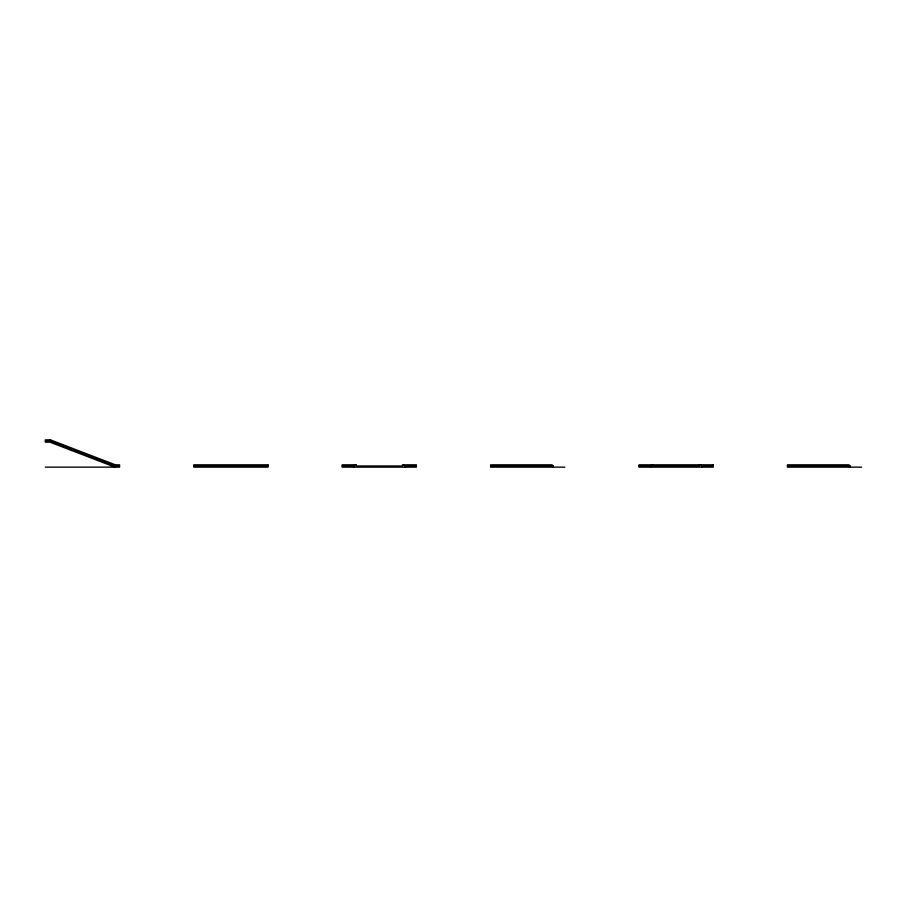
<?xml version="1.0" encoding="UTF-8"?>
<svg xmlns="http://www.w3.org/2000/svg" width="907" height="907" viewBox="0 0 907 907"><rect width="100%" height="100%" fill="white"/><g stroke="black" fill="none" stroke-linecap="round" stroke-linejoin="round"><path stroke-width="1.36" d="M119.554 465.983L115.132 465.983L50.202 441.017L50.418 439.861L45.35 439.861L45.35 442.174L49.987 442.174L114.917 467.139M115.132 465.983L115.348 464.826L50.418 439.861M342.188 465.983L353.787 465.983L354.966 464.826M639.027 465.983L650.614 465.983L651.804 464.826M45.35 441.017L50.202 441.017M115.348 464.826L119.554 464.826L119.554 467.139L45.35 467.139M193.769 465.983L267.973 465.983M403.615 464.826L404.805 465.983L416.392 465.983M490.608 465.983L553.213 465.983L553.213 467.139M700.442 464.826L701.633 465.983L713.231 465.983M787.446 465.983L850.052 465.983L850.052 467.139M564.812 467.139L490.608 467.139L490.608 464.826L552.034 464.826L553.213 465.983M861.65 467.139L787.446 467.139L787.446 464.826L848.861 464.826L850.052 465.983M701.633 465.983L701.633 467.139M699.32 464.826L699.32 465.983L652.938 465.983L652.938 464.826M650.614 465.983L650.614 467.139M404.805 465.983L404.805 467.139M353.787 465.983L353.787 467.139M267.973 464.826L193.769 464.826L193.769 467.139L267.973 467.139L267.973 464.826M356.1 464.826L342.188 464.826L342.188 467.139L416.392 467.139L416.392 464.826L402.481 464.826L402.481 465.983L356.1 465.983L356.1 464.826M713.231 464.826L639.027 464.826L639.027 467.139L713.231 467.139L713.231 464.826"/></g></svg>
